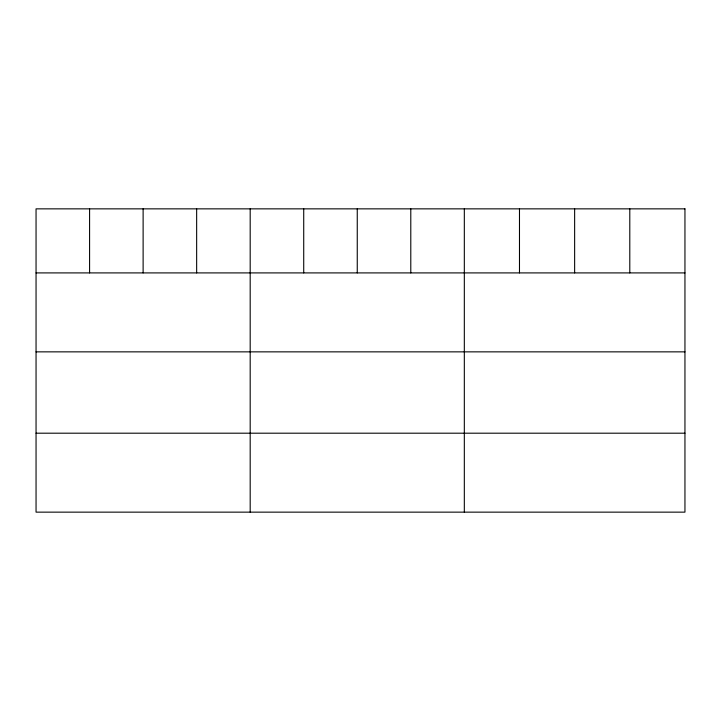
<?xml version="1.0" encoding="UTF-8"?>
<svg xmlns="http://www.w3.org/2000/svg" width="721" height="721" viewBox="0 0 721 721"><rect width="100%" height="100%" fill="white"/><g stroke="black" fill="none" stroke-linecap="round" stroke-linejoin="round"><path stroke-width="1.08" d="M36.05 272.908L684.95 272.908M36.05 351.857L684.95 351.857M36.05 433.195L684.95 433.195M629.793 208.856L629.793 272.908M574.637 208.856L574.637 272.908M519.481 208.856L519.481 272.908M464.324 208.856L464.324 512.144M410.79 208.856L410.79 272.908M357.255 208.856L357.255 272.908M303.721 208.856L303.721 272.908M250.187 208.856L250.187 512.144M196.653 208.856L196.653 272.908M143.119 208.856L143.119 272.908M89.584 208.856L89.584 272.908M684.95 208.856L36.05 208.856L36.05 512.144L684.95 512.144L684.95 208.856"/></g></svg>
